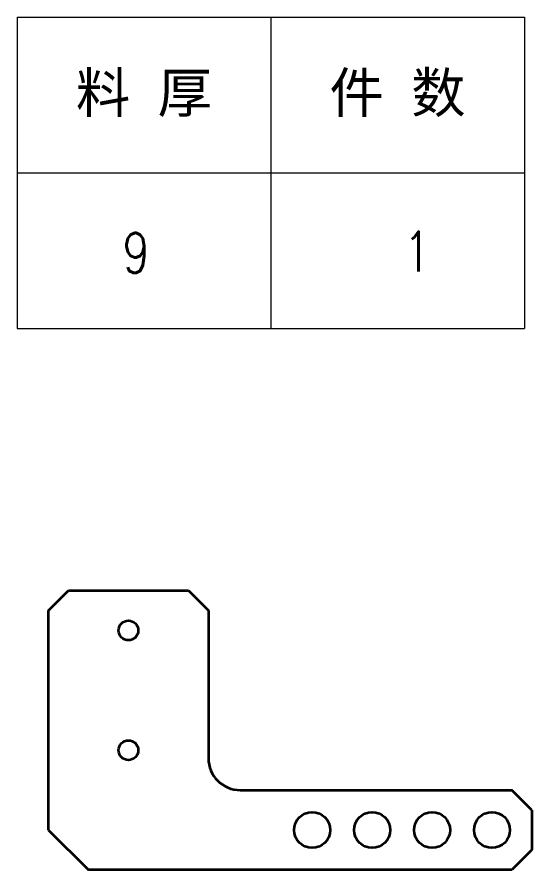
# Model space of a CAD drawing. Header units: millimetres. Extents: x -51813 to 38145, y -10860 to 38732.
# Drawn here: x -48263 to -48134.1, y 38099.9 to 38313.6 of the extents above; entities that cross this region are included whole.
import ezdxf
from ezdxf.enums import TextEntityAlignment as Align

# ---------------------------------------------------------------- set-up
doc = ezdxf.new("R2010")
doc.units = ezdxf.units.MM
doc.header["$LTSCALE"] = 0.5
doc.layers.add('标注线', color=3, linetype='Continuous', lineweight=18)
doc.styles.add('DIM', font='romans.shx', dxfattribs={"width": 0.8, "bigfont": 'bigfont.shx'})
doc.styles.get("Standard").update_dxf_attribs({"font": 'simplex.shx'})

# ---------------------------------------------------------------- blocks, each defined once
blk = doc.blocks.new('*T217')
at = {"color": 0, "linetype": 'ByBlock', "lineweight": -2, "transparency": 16777216}
for p, q in [((0, 0), (127, 0)), ((0, 0), (0, -78)), ((63.5, 0), (63.5, -78)), ((127, 0), (127, -78)), ((0, -39), (127, -39)), ((0, -78), (127, -78))]:
    blk.add_line(p, q, dxfattribs=at)
at = {"color": 0, "transparency": 16777216, "char_height": 10, "width": 60.5, "attachment_point": 5}
for s, insert in [('{\\fSimSun|b0|i0|c134|p2;料 厚}', (31.75, -19.5)), ('{\\fSimSun|b0|i0|c134|p2;件 数}', (95.25, -19.5))]:
    blk.add_mtext(s, dxfattribs=dict(at, insert=insert))
blk = doc.blocks.new('拆图参数')
blk.add_blockref('*T217', (-63.5, 78))
at = {"style": 'DIM', "width": 0.8}
blk.add_attdef('6', text='', height=10, dxfattribs=at).set_placement((-37.13, 18.91), align=Align.MIDDLE_LEFT)
blk.add_attdef('1', text='', height=10, dxfattribs=at).set_placement((36.65, 19.27), align=Align.MIDDLE_CENTER)

msp = doc.modelspace()

# ---------------------------------------------------------------- linework, layer by layer
at = {"color": 7, "lineweight": 35, "ltscale": 0.176777}
for p, q in [((-48255.145, 38164.89), (-48250.145, 38169.89)), ((-48220.145, 38169.89), (-48215.145, 38164.89)), ((-48134.145, 38114.89), (-48139.145, 38119.89)), ((-48134.145, 38104.89), (-48139.145, 38099.89))]:
    msp.add_line(p, q, dxfattribs=at)
at = {"color": 7, "lineweight": 35}
for p, q in [((-48250.145, 38169.89), (-48220.145, 38169.89)), ((-48255.145, 38109.89), (-48255.145, 38164.89)), ((-48215.145, 38164.89), (-48215.145, 38127.89)), ((-48207.145, 38119.89), (-48139.145, 38119.89)), ((-48139.145, 38099.89), (-48245.145, 38099.89))]:
    msp.add_line(p, q, dxfattribs=at)
at = {"color": 7, "lineweight": 35, "ltscale": 0.25}
msp.add_line((-48134.145, 38114.89), (-48134.145, 38104.89), dxfattribs=at)
at = {"color": 7, "lineweight": 35, "ltscale": 0.353553}
msp.add_line((-48255.145, 38109.89), (-48245.145, 38099.89), dxfattribs=at)
at = {"color": 7, "lineweight": 35}
for centre, radius in [((-48235.145, 38159.89), 2.458), ((-48235.145, 38129.89), 2.458), ((-48189.145, 38109.89), 4.5), ((-48174.145, 38109.89), 4.5), ((-48159.145, 38109.89), 4.5), ((-48144.145, 38109.89), 4.5)]:
    msp.add_circle(centre, radius, dxfattribs=at)
msp.add_arc((-48207.145, 38127.89), 8, 180.00001, 270, dxfattribs=at)

# ---------------------------------------------------------------- block references
at = {"layer": '标注线'}
msp.add_blockref('拆图参数', (-48199.528, 38235.569), dxfattribs=at).add_auto_attribs({'1': '1', '6': '9'})

doc.saveas('drawing.dxf')
